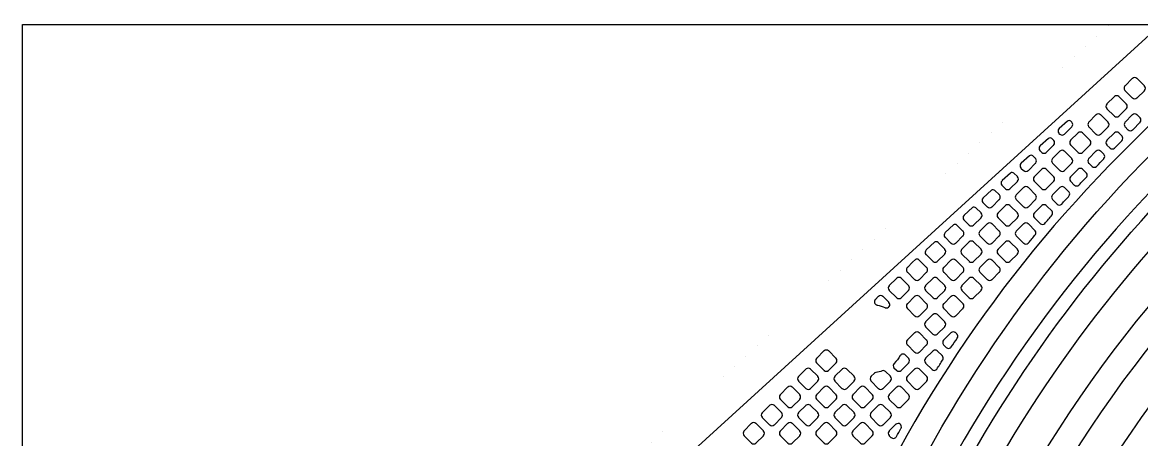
# Model space of a CAD drawing. Header units: millimetres. Extents: x 3440 to 3572, y 2 to 96.
# Drawn here: x 3486.9 to 3493.55, y 57.64 to 60.12 of the extents above; entities that cross this region are included whole.
import ezdxf

# ---------------------------------------------------------------- set-up
doc = ezdxf.new("R2010")
doc.units = ezdxf.units.MM
doc.header["$LTSCALE"] = 23.1
for name, color, linetype in [('gbr-dxf', 7, 'CONTINUOUS'), ('gbr-outline-dxf', 2, 'CONTINUOUS'), ('備註', 1, 'CONTINUOUS')]:
    doc.layers.add(name, color=color, linetype=linetype)

msp = doc.modelspace()

# ---------------------------------------------------------------- linework, layer by layer
at = {"layer": 'gbr-dxf', "linetype": 'Continuous'}
for points in [[(3493.0135, 49.8765), (3493.0135, 50.1432), (3493.0135, 50.4099, -0.136298), (3493.0262, 50.4558), (3493.0262, 54.1481, -0.04092), (3493.0272, 54.1604, -0.064461), (3493.2141, 55.5766, -0.016248), (3493.2155, 55.5812, -0.121362), (3494.7906, 58.1876), (3494.791, 58.188), (3496.3584, 59.7554), (3496.3588, 59.7558, 0.198914), (3499.0259, 66.1947, -0.007678)], [(3499.1783, 66.1928, -0.19886), (3496.4665, 59.648), (3496.4662, 59.6477), (3494.8987, 58.0802), (3494.8984, 58.0799, 0.121377), (3493.3609, 55.5355, 0.064915), (3493.1796, 54.1483, -0.040494), (3493.1786, 54.1361), (3493.1786, 50.4557, -0.136037), (3493.1913, 50.4099), (3493.1913, 50.1432)], [(3495.7341, 60.9255), (3493.8938, 59.0852, 0.086252), (3492.3471, 56.8404, -0.006435), (3492.3465, 56.8391, 0.093188), (3491.7692, 54.5296), (3491.7692, 50.4741, 0.122728), (3491.7722, 50.465, -0.168265), (3491.7913, 50.41), (3491.7913, 50.1433, -0.009235), (3491.7912, 50.1403), (3491.7912, 49.8765), (3491.6134, 49.8765), (3491.6134, 50.4099), (3491.6135, 50.4099), (3491.6135, 50.41, -0.068537), (3491.6168, 50.434), (3491.6168, 54.5272, -0.026123), (3491.6168, 54.535, -0.09338), (3492.2086, 56.904, -0.00618), (3492.2092, 56.9052, -0.086219), (3493.785, 59.192), (3493.7859, 59.1928), (3495.6264, 61.0333)], [(3495.9962, 60.6634), (3494.1558, 58.8229), (3494.1554, 58.8226, 0.122153), (3492.3509, 55.8269, 0.065669), (3492.1285, 54.1517, -0.011681), (3492.1286, 54.1484), (3492.1286, 50.4557, -0.136037), (3492.1413, 50.41), (3492.1413, 50.1433, -0.009235), (3492.1412, 50.1403), (3492.1412, 49.8765), (3491.9634, 49.8765), (3491.9634, 50.4099), (3491.9635, 50.4099), (3491.9635, 50.41, -0.136298), (3491.9762, 50.4558), (3491.9762, 54.1449, -0.011911), (3491.9761, 54.1483, -0.065874), (3492.2043, 55.8684, -0.01455), (3492.2055, 55.8725, -0.12213), (3494.0476, 58.9303), (3494.048, 58.9307), (3495.8885, 60.7712)], [(3488.406, 53.0575), (3488.406, 53.2468, -0.022988), (3488.406, 53.249), (3488.406, 53.677, -0.03889), (3488.406, 53.6808), (3488.406, 54.1089, -0.022988), (3488.406, 54.1111), (3488.406, 54.539, -0.03889), (3488.406, 54.5429), (3488.406, 54.5635, -0.031973), (3488.406, 54.5667), (3488.406, 55.1847, -0.020901), (3488.4059, 55.1867, -0.11449), (3488.4364, 55.3172, -0.011623), (3488.4368, 55.318, -0.092507), (3488.5023, 55.4048), (3488.5026, 55.4051), (3489.2631, 56.0978), (3489.2634, 56.098), (3494.1762, 60.5723)], [(3492.3135, 49.8766), (3492.3135, 50.1433), (3492.3135, 50.41, -0.136166), (3492.3262, 50.4558), (3492.3262, 54.1449, -0.172383), (3492.3411, 54.1937, 0.136508), (3492.3444, 54.2039, -0.063374), (3492.5581, 55.7662, -0.015037), (3492.5594, 55.7705, -0.121884), (3494.308, 58.67), (3494.3084, 58.6704), (3496.1489, 60.5108)], [(3496.2566, 60.4031), (3494.4161, 58.5626), (3494.4158, 58.5622, 0.121904), (3492.7048, 55.7249, 0.065528), (3492.4966, 54.1483, -0.157894), (3492.4821, 54.1036), (3492.482, 54.1035, 0.140675), (3492.4786, 54.093), (3492.4786, 50.4558, -0.136155), (3492.4913, 50.41), (3492.4913, 50.1433)], [(3494.7202, 60.2352), (3493.7319, 59.2469), (3493.7315, 59.2465, 0.198813), (3491.4285, 53.6891, -0.009943), (3491.4285, 53.6863), (3491.4285, 50.4611, -0.034985), (3491.4286, 50.4608, 0.107213), (3491.4306, 50.4526, -0.065073), (3491.4308, 50.452, -0.123869), (3491.4414, 50.41), (3491.4415, 50.41), (3491.4415, 49.8766), (3491.2637, 49.8766), (3491.2637, 50.1402, -0.009209), (3491.2636, 50.1432), (3491.2636, 50.4099, -0.135021), (3491.2761, 50.4554), (3491.2761, 53.6835, -0.009965), (3491.2761, 53.6863, -0.198905), (3493.6237, 59.3543), (3493.6241, 59.3546), (3494.6124, 60.3429)], [(3494.2543, 60.1648), (3493.8236, 59.734), (3493.8232, 59.7337), (3493.5341, 59.4445), (3493.4973, 59.4077), (3493.4973, 59.4077), (3493.4229, 59.3333), (3493.4229, 59.3333), (3493.4229, 59.3333, 0.198909), (3491.1489, 53.8438, -0.020503), (3491.1488, 53.8419), (3491.1488, 53.8144)], [(3494.6511, 58.3276, 0.12168), (3493.0243, 55.6325, 0.065239), (3492.8291, 54.1483, -0.027587), (3492.8286, 54.14), (3492.8286, 50.4546, -0.132762), (3492.8412, 50.41), (3492.8413, 50.41), (3492.8413, 49.8766), (3492.6635, 49.8766), (3492.6635, 50.1402, -0.009209), (3492.6634, 50.1432), (3492.6634, 50.4089, -0.136573), (3492.6762, 50.4548), (3492.6762, 54.1449, -0.041228), (3492.6767, 54.1574, -0.064939), (3492.8776, 55.6737, -0.015604), (3492.8789, 55.6781, -0.121662), (3494.5433, 58.4354)]]:
    msp.add_lwpolyline(points, format="xyb", dxfattribs=at)
for points in [[(3493.45, 59.7128, -0.103917), (3493.4511, 59.711), (3493.4935, 59.6686, -0.107817), (3493.4953, 59.6676, 0.37981), (3493.5213, 59.6676, -0.096625), (3493.5229, 59.6685), (3493.5654, 59.711, -0.096111), (3493.5664, 59.7126, 0.379859), (3493.5664, 59.7386, -0.100399), (3493.5653, 59.7403), (3493.5228, 59.7829, -0.096627), (3493.5211, 59.7839, 0.379731), (3493.4951, 59.7839, -0.096625), (3493.4935, 59.7829), (3493.451, 59.7404, -0.096111), (3493.45, 59.7388, 0.379682)], [(3493.3422, 59.631, 0.379964), (3493.3423, 59.605, -0.092061), (3493.3432, 59.6035), (3493.3859, 59.5608, -0.096423), (3493.3876, 59.5598, 0.379502), (3493.4135, 59.5598, -0.096723), (3493.4152, 59.5608), (3493.4577, 59.6033, -0.096111), (3493.4587, 59.6049, 0.379859), (3493.4587, 59.6309, -0.096458), (3493.4577, 59.6325), (3493.415, 59.6752, -0.092289), (3493.4134, 59.6762, 0.379731), (3493.3874, 59.6762, -0.096625), (3493.3858, 59.6752), (3493.3432, 59.6326, -0.096266)], [(3493.2345, 59.4973, -0.095956), (3493.2355, 59.4956), (3493.2781, 59.4531, -0.10046), (3493.2798, 59.452, 0.37975), (3493.3058, 59.452, -0.096225), (3493.3074, 59.453), (3493.3499, 59.4956, -0.095585), (3493.3509, 59.4972, 0.379303), (3493.3509, 59.5231, -0.10743), (3493.3499, 59.525), (3493.3074, 59.5674, -0.104677), (3493.3056, 59.5684, 0.379587), (3493.2797, 59.5684, -0.096723), (3493.278, 59.5674), (3493.2355, 59.5249, -0.096111), (3493.2345, 59.5233, 0.379682)], [(3493.4501, 59.5232, 0.378393), (3493.4501, 59.4973, -0.087191), (3493.451, 59.4958), (3493.4677, 59.4791, -0.092074), (3493.4693, 59.4781, 0.379059), (3493.4952, 59.4782, -0.096723), (3493.4969, 59.4791), (3493.4981, 59.4804), (3493.4982, 59.4805), (3493.5394, 59.5217, -0.096314), (3493.5404, 59.5233, 0.379859), (3493.5404, 59.5493, -0.084073), (3493.5395, 59.5507), (3493.5229, 59.5674, -0.096857), (3493.5212, 59.5683, 0.379471), (3493.4953, 59.5684, -0.09601), (3493.4936, 59.5674), (3493.451, 59.5248, -0.095997)], [(3493.0576, 59.4581, -0.052935), (3493.0582, 59.4573), (3493.0624, 59.4531, -0.104246), (3493.0642, 59.452, 0.379201), (3493.0901, 59.452, -0.09601), (3493.0917, 59.453), (3493.1344, 59.4956, -0.095997), (3493.1354, 59.4973, 0.378831), (3493.1353, 59.5232, -0.104774), (3493.1343, 59.525), (3493.1292, 59.5301, 0.277795), (3493.108, 59.5307), (3493.0588, 59.4859, -0.047178), (3493.0582, 59.4852, 0.392799)], [(3493.1267, 59.4154, 0.379201), (3493.1267, 59.3895, -0.099964), (3493.1277, 59.3877), (3493.1702, 59.3453, -0.104264), (3493.172, 59.3442, 0.379308), (3493.1979, 59.3442, -0.095968), (3493.1996, 59.3452), (3493.2422, 59.3878, -0.096328), (3493.2432, 59.3894, 0.37947), (3493.2431, 59.4154, -0.104765), (3493.2421, 59.4172), (3493.1996, 59.4597, -0.100519), (3493.1979, 59.4607, 0.3795), (3493.1719, 59.4607, -0.096259), (3493.1703, 59.4597), (3493.1276, 59.4171, -0.096539)], [(3493.3423, 59.3895, -0.095973), (3493.3433, 59.3878), (3493.3598, 59.3714, -0.099368), (3493.3615, 59.3704, 0.379078), (3493.3874, 59.3704, -0.095506), (3493.389, 59.3713), (3493.4316, 59.4139, -0.095585), (3493.4326, 59.4156, 0.379269), (3493.4326, 59.4415, -0.107149), (3493.4316, 59.4434), (3493.4153, 59.4596, -0.104211), (3493.4135, 59.4607, 0.379248), (3493.3876, 59.4606, -0.097307), (3493.3859, 59.4597), (3493.3433, 59.4171, -0.096857), (3493.3423, 59.4154, 0.379691)], [(3492.9449, 59.3554, -0.059498), (3492.9455, 59.3545), (3492.9546, 59.3454, -0.107817), (3492.9565, 59.3443, 0.379308), (3492.9824, 59.3443, -0.095968), (3492.984, 59.3453), (3493.0265, 59.3878, -0.096328), (3493.0275, 59.3894, 0.37947), (3493.0275, 59.4154, -0.100902), (3493.0265, 59.4171), (3493.0162, 59.4274, 0.275831), (3492.9952, 59.4279), (3492.946, 59.3831, -0.046043), (3492.9454, 59.3825, 0.391841)], [(3492.832, 59.2527, -0.03955), (3492.8324, 59.2521), (3492.847, 59.2375, -0.096227), (3492.8486, 59.2365, 0.379465), (3492.8746, 59.2365, -0.095956), (3492.8762, 59.2375), (3492.9188, 59.2801, -0.096314), (3492.9198, 59.2817, 0.379728), (3492.9198, 59.3077, -0.096831), (3492.9188, 59.3093), (3492.9033, 59.3248, 0.273941), (3492.8824, 59.3252), (3492.8331, 59.2803, -0.046728), (3492.8326, 59.2797, 0.391207)], [(3493.019, 59.3077, 0.379201), (3493.019, 59.2818, -0.103917), (3493.02, 59.28), (3493.0624, 59.2376, -0.107817), (3493.0643, 59.2365, 0.37981), (3493.0902, 59.2365, -0.096625), (3493.0919, 59.2375), (3493.1343, 59.2799, -0.096111), (3493.1353, 59.2816, 0.3795), (3493.1353, 59.3075, -0.101017), (3493.1343, 59.3093), (3493.0917, 59.3519, -0.096195), (3493.09, 59.3529, 0.378939), (3493.0641, 59.3529, -0.096259), (3493.0625, 59.3519), (3493.0199, 59.3094, -0.096539)], [(3493.2345, 59.2816, -0.099976), (3493.2355, 59.2799), (3493.2531, 59.2623, -0.086954), (3493.2546, 59.2614, 0.383649), (3493.281, 59.2617, -0.077811), (3493.2822, 59.2625, -0.001972), (3493.3242, 59.3058, -0.10437), (3493.3253, 59.3076, 0.376056), (3493.3251, 59.3333, -0.111748), (3493.324, 59.3352), (3493.3074, 59.3519, -0.100601), (3493.3057, 59.3529, 0.379692), (3493.2798, 59.3528, -0.096723), (3493.2781, 59.3519), (3493.2355, 59.3093, -0.096857), (3493.2345, 59.3076, 0.379691)], [(3492.9112, 59.1739, -0.091954), (3492.9121, 59.1724), (3492.9548, 59.1297, -0.096111), (3492.9565, 59.1287, 0.37981), (3492.9824, 59.1287, -0.096458), (3492.9841, 59.1297), (3493.0266, 59.1722, -0.096423), (3493.0276, 59.1739, 0.379859), (3493.0276, 59.1999, -0.096458), (3493.0266, 59.2015), (3492.9839, 59.2442, -0.092289), (3492.9824, 59.2452, 0.379731), (3492.9564, 59.2452, -0.096625), (3492.9548, 59.2442), (3492.9121, 59.2016, -0.096111), (3492.9112, 59.1999, 0.379682)], [(3493.1268, 59.174, -0.103999), (3493.1278, 59.1722), (3493.1487, 59.1513, -0.072191), (3493.1499, 59.1505, 0.388659), (3493.1767, 59.151, -0.055149), (3493.1776, 59.1516, -0.002166), (3493.223, 59.2003, 0.269619), (3493.2226, 59.221), (3493.1995, 59.244, -0.096857), (3493.1979, 59.245, 0.379731), (3493.1719, 59.245, -0.096458), (3493.1703, 59.244), (3493.1278, 59.2016, -0.096627), (3493.1268, 59.1999, 0.379451)], [(3492.7192, 59.15, -0.04639), (3492.7198, 59.1493), (3492.7392, 59.1298, -0.100401), (3492.741, 59.1288, 0.378952), (3492.7669, 59.1288, -0.095866), (3492.7685, 59.1298), (3492.811, 59.1723, -0.096227), (3492.812, 59.1739, 0.379351), (3492.812, 59.1999, -0.108084), (3492.8109, 59.2017), (3492.7909, 59.2218, 0.279905), (3492.7696, 59.2225), (3492.7204, 59.1777, -0.046595), (3492.7199, 59.177, 0.392089)], [(3492.6064, 59.0472, -0.053342), (3492.607, 59.0464), (3492.6313, 59.022, -0.104354), (3492.6331, 59.021, 0.378817), (3492.6591, 59.021, -0.09601), (3492.6607, 59.022), (3492.7033, 59.0646, -0.096227), (3492.7043, 59.0662, 0.379388), (3492.7043, 59.0922, -0.104774), (3492.7033, 59.094), (3492.678, 59.1192, 0.277953), (3492.6568, 59.1198), (3492.6076, 59.075, -0.046323), (3492.607, 59.0743, 0.392298)], [(3492.8034, 59.0922, 0.379201), (3492.8035, 59.0662, -0.095956), (3492.8044, 59.0646), (3492.847, 59.022, -0.100151), (3492.8488, 59.021, 0.37981), (3492.8747, 59.021, -0.096458), (3492.8764, 59.022), (3492.9188, 59.0644, -0.096627), (3492.9198, 59.0661, 0.379357), (3492.9198, 59.092, -0.107677), (3492.9188, 59.0939), (3492.8763, 59.1363, -0.10417), (3492.8745, 59.1373, 0.379112), (3492.8486, 59.1373, -0.096259), (3492.847, 59.1364), (3492.8044, 59.0938, -0.096539)], [(3493.019, 59.0921, 0.379639), (3493.019, 59.0661, -0.087748), (3493.0199, 59.0646), (3493.0472, 59.0373, 0.395109), (3493.0745, 59.0381, -0.024394), (3493.0748, 59.0384, -0.00218), (3493.1195, 59.0882, 0.270677), (3493.1193, 59.1089), (3493.0918, 59.1363, -0.096726), (3493.0902, 59.1373, 0.379105), (3493.0642, 59.1373, -0.096323), (3493.0626, 59.1363), (3493.0199, 59.0937, -0.096558)], [(3492.4935, 58.9444, -0.059173), (3492.4942, 58.9435), (3492.5235, 58.9142, -0.107425), (3492.5253, 58.9132, 0.379068), (3492.5512, 58.9132, -0.096259), (3492.5529, 58.9141), (3492.5955, 58.9568, -0.095895), (3492.5965, 58.9584, 0.37897), (3492.5965, 58.9843, -0.100575), (3492.5955, 58.9861), (3492.565, 59.0165, 0.275928), (3492.544, 59.017), (3492.4947, 58.9722, -0.046323), (3492.4942, 58.9715, 0.391806)], [(3492.6956, 58.9584, -0.100399), (3492.6967, 58.9567), (3492.7391, 58.9142, -0.10437), (3492.7409, 58.9132, 0.37981), (3492.7669, 58.9132, -0.096458), (3492.7686, 58.9142), (3492.8111, 58.9567, -0.096627), (3492.8121, 58.9584, 0.379859), (3492.8121, 58.9843, -0.104545), (3492.8111, 58.9862), (3492.7686, 59.0286, -0.101196), (3492.7669, 59.0296, 0.379731), (3492.7409, 59.0296, -0.096625), (3492.7392, 59.0287), (3492.6966, 58.986, -0.096111), (3492.6956, 58.9844, 0.379682)], [(3492.9113, 58.9584, -0.09572), (3492.9123, 58.9568), (3492.9475, 58.9216, 0.368615), (3492.9736, 58.9224, -0.002205), (3493.0179, 58.9737, 0.295575), (3493.0168, 58.9958), (3492.9842, 59.0285, -0.104101), (3492.9824, 59.0295, 0.379347), (3492.9564, 59.0295, -0.096458), (3492.9548, 59.0285), (3492.9123, 58.986, -0.096857), (3492.9113, 58.9844, 0.379643)], [(3492.3808, 58.8418, -0.03907), (3492.3812, 58.8412), (3492.416, 58.8064, -0.095895), (3492.4176, 58.8055, 0.379422), (3492.4436, 58.8055, -0.096625), (3492.4452, 58.8065), (3492.4877, 58.8489, -0.096111), (3492.4886, 58.8506, 0.379859), (3492.4886, 58.8765, -0.096458), (3492.4877, 58.8782), (3492.452, 58.9138, 0.273958), (3492.4311, 58.9142), (3492.3819, 58.8695, -0.046728), (3492.3814, 58.8688, 0.391298)], [(3492.5878, 58.8506, -0.104215), (3492.5888, 58.8488), (3492.6313, 58.8064, -0.107634), (3492.6331, 58.8053, 0.379201), (3492.6591, 58.8054, -0.096458), (3492.6607, 58.8063), (3492.7033, 58.8489, -0.096627), (3492.7043, 58.8506, 0.379859), (3492.7043, 58.8765, -0.100714), (3492.7033, 58.8783), (3492.6607, 58.9208, -0.09693), (3492.659, 58.9218, 0.379357), (3492.6331, 58.9218, -0.095968), (3492.6314, 58.9209), (3492.5888, 58.8782, -0.096328), (3492.5878, 58.8766, 0.379063)], [(3492.8034, 58.8506, -0.095866), (3492.8044, 58.849), (3492.8469, 58.8065, -0.100054), (3492.8486, 58.8054, 0.379422), (3492.8746, 58.8055, -0.096625), (3492.8762, 58.8064), (3492.8771, 58.8073, -0.002118), (3492.9186, 58.8574, 0.297486), (3492.9177, 58.8795), (3492.8765, 58.9208, -0.10417), (3492.8747, 58.9218, 0.379778), (3492.8487, 58.9218, -0.096458), (3492.847, 58.9208), (3492.8044, 58.8782, -0.096627), (3492.8034, 58.8765, 0.379308)], [(3492.268, 58.739, -0.045939), (3492.2685, 58.7383), (3492.3081, 58.6987, -0.100499), (3492.3098, 58.6977, 0.379135), (3492.3357, 58.6977, -0.096507), (3492.3374, 58.6986), (3492.38, 58.7412, -0.096328), (3492.3809, 58.7429, 0.379), (3492.381, 58.7688, -0.108121), (3492.3799, 58.7707), (3492.3397, 58.8109, 0.28026), (3492.3184, 58.8116), (3492.2691, 58.7667, -0.045993), (3492.2685, 58.766, 0.391856)], [(3492.4801, 58.7429, -0.09148), (3492.481, 58.7414), (3492.5238, 58.6986, -0.096227), (3492.5254, 58.6976, 0.379422), (3492.5514, 58.6977, -0.096458), (3492.553, 58.6986), (3492.5955, 58.7411, -0.096627), (3492.5965, 58.7427, 0.379859), (3492.5965, 58.7687, -0.096723), (3492.5955, 58.7704), (3492.5528, 58.813, -0.092564), (3492.5512, 58.814, 0.379357), (3492.5253, 58.814, -0.095968), (3492.5236, 58.813), (3492.4811, 58.7705, -0.096328), (3492.4801, 58.7689, 0.378952)], [(3492.6956, 58.7428, -0.103999), (3492.6967, 58.741), (3492.739, 58.6987, -0.10739), (3492.7408, 58.6976, 0.378731), (3492.7668, 58.6976, -0.09601), (3492.7684, 58.6986), (3492.811, 58.7412, -0.096227), (3492.812, 58.7429, 0.37947), (3492.812, 58.7688, -0.100399), (3492.811, 58.7705), (3492.7685, 58.813, -0.096857), (3492.7669, 58.814, 0.379731), (3492.7409, 58.814, -0.096458), (3492.7392, 58.813), (3492.6966, 58.7704, -0.096627), (3492.6956, 58.7687, 0.379451)], [(3492.1569, 58.661, 0.379249), (3492.1569, 58.6351, -0.099964), (3492.1579, 58.6334), (3492.2003, 58.591, -0.10399), (3492.2021, 58.59, 0.37981), (3492.228, 58.59, -0.096458), (3492.2297, 58.5909), (3492.2722, 58.6334, -0.096111), (3492.2731, 58.6351, 0.379893), (3492.2731, 58.661, -0.104132), (3492.2721, 58.6628), (3492.2267, 58.7082, 0.277902), (3492.2055, 58.7088), (3492.1882, 58.693), (3492.1579, 58.6627, -0.095895)], [(3492.3723, 58.6611, 0.379418), (3492.3724, 58.6351, -0.0955), (3492.3733, 58.6335), (3492.4159, 58.5909, -0.100261), (3492.4177, 58.5899, 0.37968), (3492.4436, 58.5899, -0.096953), (3492.4453, 58.5909), (3492.4878, 58.6334, -0.096627), (3492.4888, 58.635, 0.3795), (3492.4888, 58.661, -0.10824), (3492.4877, 58.6629), (3492.4453, 58.7053, -0.104101), (3492.4435, 58.7063, 0.378939), (3492.4176, 58.7063, -0.096614), (3492.4159, 58.7053), (3492.3733, 58.6627, -0.095796)], [(3492.5879, 58.661, 0.379422), (3492.588, 58.6351, -0.091956), (3492.5889, 58.6335), (3492.6315, 58.5909, -0.096023), (3492.6331, 58.59, 0.379243), (3492.6591, 58.5899, -0.095506), (3492.6607, 58.5909), (3492.7032, 58.6334, -0.095686), (3492.7042, 58.6351, 0.378889), (3492.7042, 58.661, -0.096614), (3492.7032, 58.6626), (3492.6606, 58.7052, -0.092289), (3492.659, 58.7062, 0.379313), (3492.6331, 58.7062, -0.095968), (3492.6314, 58.7052), (3492.5889, 58.6627, -0.096328)], [(3492.0491, 58.5273, -0.108042), (3492.0502, 58.5254), (3492.0925, 58.483, -0.096332), (3492.0942, 58.4821, 0.37981), (3492.1201, 58.4821, -0.096625), (3492.1218, 58.483), (3492.1645, 58.5257, -0.096111), (3492.1654, 58.5274, 0.379859), (3492.1654, 58.5533, -0.096458), (3492.1645, 58.555), (3492.1219, 58.5975, -0.092623), (3492.1203, 58.5985, 0.379731), (3492.0944, 58.5985, -0.096458), (3492.0927, 58.5975), (3492.0501, 58.5549, -0.096627), (3492.0491, 58.5533, 0.379682)], [(3492.2646, 58.5274, -0.100266), (3492.2656, 58.5257), (3492.3081, 58.4831, -0.103746), (3492.3099, 58.4821, 0.379201), (3492.3359, 58.4821, -0.096458), (3492.3375, 58.4831), (3492.38, 58.5256, -0.096332), (3492.381, 58.5273, 0.379534), (3492.381, 58.5532, -0.104104), (3492.38, 58.555), (3492.3374, 58.5975, -0.100114), (3492.3357, 58.5985, 0.379248), (3492.3098, 58.5985, -0.096953), (3492.3081, 58.5975), (3492.2656, 58.555, -0.096627), (3492.2646, 58.5534, 0.379451)], [(3492.4802, 58.5533, 0.379867), (3492.4802, 58.5273, -0.0955), (3492.4812, 58.5257), (3492.5237, 58.4832, -0.099951), (3492.5254, 58.4822, 0.379179), (3492.5513, 58.4822, -0.096117), (3492.553, 58.4832), (3492.5955, 58.5257, -0.095585), (3492.5965, 58.5273, 0.37924), (3492.5965, 58.5533, -0.10824), (3492.5954, 58.5552), (3492.5531, 58.5975, -0.104536), (3492.5513, 58.5985, 0.379249), (3492.5254, 58.5985, -0.096458), (3492.5237, 58.5975), (3492.4812, 58.555, -0.095916)], [(3491.9673, 58.4719, 0.559709), (3491.9772, 58.4394, -0.021528), (3491.9782, 58.4391, -0.060251), (3492.0246, 58.424, -0.050128), (3492.0265, 58.4235, 0.790043), (3492.0485, 58.4547, -0.05898), (3492.0472, 58.4566), (3492.014, 58.4897, -0.09217), (3492.0125, 58.4907, 0.378905), (3491.9865, 58.4907, -0.096225), (3491.9849, 58.4897), (3491.968, 58.4729, -0.024464)], [(3492.1568, 58.4196, -0.103917), (3492.1578, 58.4178), (3492.2002, 58.3754, -0.108029), (3492.2021, 58.3743, 0.37981), (3492.228, 58.3743, -0.096458), (3492.2297, 58.3753), (3492.2723, 58.4179, -0.096627), (3492.2732, 58.4195, 0.379859), (3492.2732, 58.4455, -0.100902), (3492.2722, 58.4472), (3492.2296, 58.4898, -0.096627), (3492.228, 58.4908, 0.379731), (3492.202, 58.4908, -0.096625), (3492.2004, 58.4898), (3492.1578, 58.4472, -0.096111), (3492.1568, 58.4455, 0.379682)], [(3492.3724, 58.4196, -0.10047), (3492.3734, 58.4178), (3492.4158, 58.3755, -0.104264), (3492.4176, 58.3744, 0.37975), (3492.4436, 58.3744, -0.096248), (3492.4452, 58.3754), (3492.4878, 58.418, -0.095935), (3492.4888, 58.4196, 0.379274), (3492.4888, 58.4456, -0.103621), (3492.4877, 58.4473), (3492.4453, 58.4897, -0.10067), (3492.4436, 58.4907, 0.379551), (3492.4176, 58.4907, -0.096953), (3492.416, 58.4897), (3492.3734, 58.4472, -0.096627), (3492.3724, 58.4455, 0.379682)], [(3492.2646, 58.3118, -0.10381), (3492.2656, 58.31), (3492.3079, 58.2676, -0.10771), (3492.3098, 58.2666, 0.378892), (3492.3357, 58.2666, -0.095383), (3492.3374, 58.2675), (3492.38, 58.3102, -0.095701), (3492.381, 58.3118, 0.378889), (3492.381, 58.3378, -0.100514), (3492.38, 58.3395), (3492.3375, 58.382, -0.096227), (3492.3358, 58.383, 0.379778), (3492.3099, 58.383, -0.096458), (3492.3082, 58.382), (3492.2656, 58.3394, -0.096627), (3492.2646, 58.3377, 0.379308)], [(3492.1569, 58.204, -0.091956), (3492.1579, 58.2025), (3492.2005, 58.1599, -0.096023), (3492.2021, 58.1589, 0.379243), (3492.228, 58.1589, -0.095166), (3492.2297, 58.1598), (3492.2722, 58.2024, -0.095628), (3492.2731, 58.204, 0.379605), (3492.2731, 58.2299, -0.096458), (3492.2721, 58.2316), (3492.2296, 58.2742, -0.092623), (3492.228, 58.2751, 0.379731), (3492.202, 58.2751, -0.096458), (3492.2004, 58.2741), (3492.1579, 58.2317, -0.096627), (3492.1569, 58.23, 0.379682)], [(3492.3722, 58.204, -0.09601), (3492.3732, 58.2024), (3492.3881, 58.1875, -0.04443), (3492.389, 58.1868, 0.436223), (3492.418, 58.1897, -0.040926), (3492.4187, 58.1904, -0.002032), (3492.4535, 58.242, -0.099218), (3492.454, 58.2434, 0.339181), (3492.4518, 58.2672, -0.091817), (3492.4511, 58.2684), (3492.4451, 58.2744, -0.087865), (3492.4436, 58.2753, 0.378995), (3492.4176, 58.2753, -0.096217), (3492.416, 58.2743), (3492.3732, 58.2316, -0.096423), (3492.3723, 58.2299, 0.379011)], [(3491.6182, 58.0964, -0.103884), (3491.6192, 58.0946), (3491.6615, 58.0523, -0.107954), (3491.6634, 58.0512, 0.379422), (3491.6893, 58.0512, -0.096625), (3491.691, 58.0522), (3491.7334, 58.0947, -0.096111), (3491.7344, 58.0963, 0.379357), (3491.7344, 58.1222, -0.100402), (3491.7334, 58.124), (3491.6909, 58.1665, -0.096842), (3491.6892, 58.1674, 0.37947), (3491.6633, 58.1674, -0.096625), (3491.6616, 58.1665), (3491.6192, 58.124, -0.096111), (3491.6182, 58.1223, 0.379308)], [(3492.2646, 58.1223, 0.379351), (3492.2646, 58.0963, -0.08798), (3492.2655, 58.0948), (3492.3046, 58.0558, 0.411045), (3492.3327, 58.0591, -0.002082), (3492.3673, 58.1127, -0.113686), (3492.3679, 58.1143, 0.335908), (3492.3655, 58.1378, -0.097255), (3492.3647, 58.139), (3492.3373, 58.1664, -0.096527), (3492.3357, 58.1674, 0.37892), (3492.3097, 58.1674, -0.096507), (3492.3081, 58.1664), (3492.2656, 58.1239, -0.096712)], [(3492.0782, 58.0667), (3492.0928, 58.0521, -0.092233), (3492.0944, 58.0512, 0.379243), (3492.1203, 58.0511, -0.095527), (3492.1219, 58.0521), (3492.1645, 58.0947, -0.095916), (3492.1655, 58.0963, 0.379175), (3492.1655, 58.1223, -0.099971), (3492.1645, 58.124), (3492.1455, 58.143), (3492.1453, 58.1431, 0.456559), (3492.1154, 58.1391), (3492.1153, 58.139, -0.07282), (3492.079, 58.0926, 0.367133)], [(3491.5104, 57.9885, -0.091954), (3491.5113, 57.987), (3491.5539, 57.9444, -0.096111), (3491.5555, 57.9434, 0.37981), (3491.5815, 57.9434, -0.096458), (3491.5831, 57.9444), (3491.6257, 57.987, -0.096627), (3491.6267, 57.9886, 0.379859), (3491.6267, 58.0146, -0.096723), (3491.6257, 58.0162), (3491.5831, 58.0588, -0.092564), (3491.5816, 58.0597, 0.379731), (3491.5556, 58.0597, -0.096625), (3491.554, 58.0588), (3491.5113, 58.0161, -0.096111), (3491.5104, 58.0145, 0.379682)], [(3491.7259, 57.9887, -0.103506), (3491.7269, 57.9869), (3491.7693, 57.9444, -0.10771), (3491.7712, 57.9434, 0.379422), (3491.7971, 57.9434, -0.096458), (3491.7988, 57.9444), (3491.8412, 57.9868, -0.096423), (3491.8422, 57.9885, 0.379859), (3491.8422, 58.0144, -0.100399), (3491.8412, 58.0162), (3491.7986, 58.0588, -0.096627), (3491.797, 58.0597, 0.379357), (3491.771, 58.0598, -0.095968), (3491.7694, 58.0588), (3491.7268, 58.0163, -0.096328), (3491.7259, 58.0146, 0.378952)], [(3491.9414, 57.9886, -0.103999), (3491.9424, 57.9868), (3491.9848, 57.9444, -0.103673), (3491.9866, 57.9434, 0.378719), (3492.0125, 57.9434, -0.095378), (3492.0142, 57.9443), (3492.0568, 57.987, -0.095602), (3492.0578, 57.9886, 0.379175), (3492.0578, 58.0145, -0.103884), (3492.0567, 58.0163), (3492.0287, 58.0444, -0.040727), (3492.0284, 58.0446, 0.271734), (3492.0087, 58.0489, -0.038199), (3492.0084, 58.0489, -0.048589), (3491.9703, 58.039, -0.034385), (3491.97, 58.039, 0.140642), (3491.9602, 58.034), (3491.9602, 58.0339), (3491.9424, 58.0162, -0.096627), (3491.9414, 58.0145, 0.379451)], [(3492.1569, 58.0146, 0.379465), (3492.1569, 57.9886, -0.095956), (3492.1579, 57.987), (3492.2005, 57.9444, -0.10046), (3492.2022, 57.9434, 0.379308), (3492.2281, 57.9434, -0.096117), (3492.2298, 57.9444), (3492.2723, 57.9868, -0.096227), (3492.2733, 57.9885, 0.379), (3492.2733, 58.0144, -0.107677), (3492.2722, 58.0163), (3492.2298, 58.0587, -0.104677), (3492.228, 58.0597, 0.378945), (3492.2021, 58.0597, -0.096355), (3492.2004, 58.0588), (3492.1579, 58.0162, -0.096527)], [(3491.4026, 57.8808, -0.091476), (3491.4035, 57.8793), (3491.4462, 57.8366, -0.095602), (3491.4478, 57.8356, 0.379299), (3491.4737, 57.8357, -0.096625), (3491.4754, 57.8366), (3491.518, 57.8792, -0.096111), (3491.5189, 57.8809, 0.3795), (3491.5189, 57.9068, -0.096475), (3491.518, 57.9085), (3491.4756, 57.9509, -0.107877), (3491.4737, 57.9519, 0.379249), (3491.4478, 57.9519, -0.096625), (3491.4461, 57.9509), (3491.4036, 57.9084, -0.096857), (3491.4026, 57.9068, 0.37938)], [(3491.6181, 57.8808, -0.092139), (3491.619, 57.8793), (3491.6617, 57.8366, -0.096332), (3491.6633, 57.8356, 0.379308), (3491.6893, 57.8356, -0.095968), (3491.6909, 57.8365), (3491.7335, 57.8791, -0.096328), (3491.7345, 57.8808, 0.37924), (3491.7345, 57.9067, -0.096614), (3491.7335, 57.9084), (3491.6908, 57.9511, -0.092413), (3491.6892, 57.9521, 0.379249), (3491.6633, 57.952, -0.096458), (3491.6616, 57.9511), (3491.619, 57.9084, -0.096627), (3491.6181, 57.9068, 0.379682)], [(3491.8337, 57.8809, -0.107356), (3491.8347, 57.879), (3491.8772, 57.8366, -0.096227), (3491.8788, 57.8356, 0.378892), (3491.9048, 57.8356, -0.095506), (3491.9064, 57.8366), (3491.949, 57.8792, -0.095585), (3491.95, 57.8808, 0.378964), (3491.95, 57.9067, -0.095968), (3491.949, 57.9084), (3491.9064, 57.951, -0.092456), (3491.9048, 57.952, 0.37947), (3491.8788, 57.9519, -0.096458), (3491.8772, 57.951), (3491.8347, 57.9085, -0.096627), (3491.8337, 57.9068, 0.379308)], [(3492.0491, 57.9068, 0.379422), (3492.0491, 57.8808, -0.103917), (3492.0502, 57.879), (3492.0927, 57.8365, -0.092072), (3492.0943, 57.8355, 0.37981), (3492.1203, 57.8355, -0.096625), (3492.1219, 57.8365), (3492.1646, 57.8792, -0.096111), (3492.1656, 57.8808, 0.379357), (3492.1656, 57.9067, -0.100402), (3492.1646, 57.9085), (3492.122, 57.9511, -0.096527), (3492.1203, 57.9521, 0.379), (3492.0944, 57.9521, -0.096614), (3492.0928, 57.9511), (3492.0501, 57.9084, -0.096527)], [(3491.2948, 57.773, -0.091476), (3491.2957, 57.7714), (3491.3383, 57.7288, -0.095895), (3491.34, 57.7278, 0.378952), (3491.3659, 57.7278, -0.09601), (3491.3675, 57.7288), (3491.4102, 57.7715, -0.096328), (3491.4112, 57.7731, 0.379125), (3491.4112, 57.7991, -0.096323), (3491.4102, 57.8007), (3491.3676, 57.8433, -0.091703), (3491.3661, 57.8443, 0.379116), (3491.3401, 57.8443, -0.096259), (3491.3385, 57.8433), (3491.2957, 57.8005, -0.095895), (3491.2948, 57.7989, 0.378651)], [(3491.5103, 57.7731, -0.096225), (3491.5113, 57.7715), (3491.5539, 57.7288, -0.099711), (3491.5556, 57.7278, 0.379249), (3491.5816, 57.7278, -0.096458), (3491.5832, 57.7288), (3491.6257, 57.7713, -0.096627), (3491.6267, 57.773, 0.379859), (3491.6267, 57.7989, -0.108361), (3491.6256, 57.8008), (3491.5832, 57.8432, -0.104691), (3491.5814, 57.8442, 0.379731), (3491.5555, 57.8442, -0.096625), (3491.5538, 57.8432), (3491.5113, 57.8007, -0.096857), (3491.5103, 57.7991, 0.379409)], [(3491.7259, 57.773, -0.092348), (3491.7268, 57.7714), (3491.7694, 57.7288, -0.096111), (3491.7711, 57.7279, 0.379243), (3491.797, 57.7278, -0.095527), (3491.7986, 57.7288), (3491.8413, 57.7714, -0.095916), (3491.8422, 57.7731, 0.379605), (3491.8422, 57.799, -0.096458), (3491.8413, 57.8007), (3491.7987, 57.8433, -0.092623), (3491.7971, 57.8442, 0.379731), (3491.7711, 57.8442, -0.096458), (3491.7695, 57.8432), (3491.7269, 57.8006, -0.096627), (3491.7259, 57.799, 0.379682)], [(3491.9414, 57.7731, -0.103884), (3491.9424, 57.7713), (3491.9848, 57.7289, -0.107954), (3491.9867, 57.7279, 0.379422), (3492.0127, 57.7279, -0.096625), (3492.0143, 57.7289), (3492.0567, 57.7713, -0.096111), (3492.0577, 57.773, 0.379357), (3492.0577, 57.7989, -0.100402), (3492.0567, 57.8006), (3492.0141, 57.8432, -0.096527), (3492.0125, 57.8442, 0.378945), (3491.9866, 57.8442, -0.096355), (3491.9849, 57.8432), (3491.9424, 57.8007, -0.096423), (3491.9414, 57.7991, 0.379011)], [(3491.187, 57.6652, -0.103884), (3491.188, 57.6634), (3491.2303, 57.6211, -0.107954), (3491.2322, 57.6201, 0.378952), (3491.2581, 57.62, -0.09601), (3491.2598, 57.621), (3491.3024, 57.6636, -0.096328), (3491.3034, 57.6653, 0.37947), (3491.3033, 57.6912, -0.100902), (3491.3023, 57.693), (3491.2599, 57.7354, -0.096627), (3491.2582, 57.7364, 0.379731), (3491.2323, 57.7364, -0.096625), (3491.2306, 57.7354), (3491.188, 57.6928, -0.096111), (3491.187, 57.6912, 0.379308)], [(3491.4025, 57.6912, 0.379201), (3491.4025, 57.6653, -0.095956), (3491.4035, 57.6636), (3491.4461, 57.621, -0.100151), (3491.4478, 57.62, 0.379451), (3491.4738, 57.62, -0.096259), (3491.4754, 57.621), (3491.5181, 57.6637, -0.096539), (3491.519, 57.6653, 0.379019), (3491.519, 57.6912, -0.092029), (3491.5181, 57.6928), (3491.4755, 57.7355, -0.103923), (3491.4737, 57.7365, 0.378939), (3491.4477, 57.7365, -0.096259), (3491.4461, 57.7355), (3491.4035, 57.6929, -0.096539)], [(3491.6181, 57.6653, -0.095506), (3491.6191, 57.6636), (3491.6616, 57.6211, -0.09904), (3491.6633, 57.6201, 0.379299), (3491.6893, 57.6201, -0.096608), (3491.6909, 57.6211), (3491.7334, 57.6636, -0.096332), (3491.7344, 57.6652, 0.3795), (3491.7344, 57.6912, -0.10824), (3491.7334, 57.6931), (3491.691, 57.7354, -0.104173), (3491.6892, 57.7364, 0.379249), (3491.6633, 57.7364, -0.096458), (3491.6616, 57.7354), (3491.6191, 57.6929, -0.09693), (3491.6181, 57.6912, 0.37938)], [(3491.8336, 57.6913, 0.379465), (3491.8336, 57.6653, -0.096625), (3491.8346, 57.6637), (3491.8774, 57.6209, -0.083651), (3491.8788, 57.62, 0.37981), (3491.9048, 57.62, -0.096458), (3491.9064, 57.621), (3491.9491, 57.6636, -0.096627), (3491.95, 57.6653, 0.379859), (3491.95, 57.6913, -0.092636), (3491.9491, 57.6928), (3491.9063, 57.7356, -0.088207), (3491.9048, 57.7365, 0.379297), (3491.8789, 57.7365, -0.096261), (3491.8773, 57.7356), (3491.8346, 57.6929, -0.096423)], [(3492.0492, 57.6653, -0.107922), (3492.0503, 57.6635), (3492.0595, 57.6542, -0.087165), (3492.0617, 57.6529, 0.460403), (3492.0911, 57.6569, -0.085501), (3492.0928, 57.6588, -0.001784), (3492.1195, 57.7061, -0.082343), (3492.1202, 57.7085, 0.823494), (3492.0898, 57.7317, -0.081586), (3492.0877, 57.7304), (3492.0502, 57.693, -0.096314), (3492.0492, 57.6913, 0.379511)]]:
    msp.add_lwpolyline(points, format="xyb", close=True, dxfattribs=at)
at = {"layer": 'gbr-outline-dxf', "linetype": 'Continuous', "const_width": 0.000025}
msp.add_lwpolyline([(3488.202, 47.8048), (3488.202, 55.1864, -0.211094), (3488.3653, 55.5561), (3494.0386, 60.7224, 0.211095), (3494.202, 61.0921), (3494.202, 68.9953, -0.414217), (3494.702, 69.4953), (3507.7019, 69.4953, -0.414217), (3508.2019, 68.9953), (3508.2019, 61.0921, -0.211094), (3508.0386, 60.7224), (3502.3653, 55.5561, 0.211095), (3502.2019, 55.1864), (3502.2019, 46.4286, -0.414217), (3501.7019, 45.9286), (3496.702, 45.9286, -0.414217), (3496.202, 46.4286), (3496.202, 46.8048, 0.414217), (3495.702, 47.3048), (3488.702, 47.3048, -0.414217)], format="xyb", close=True, dxfattribs=at)
at = {"layer": '備註', "color": 1, "linetype": 'Continuous'}
msp.add_lwpolyline([(3509.4498, 60.104), (3509.4498, 56.2989), (3486.9009, 56.2989), (3486.9009, 60.104)], close=True, dxfattribs=at)

doc.saveas('drawing.dxf')
